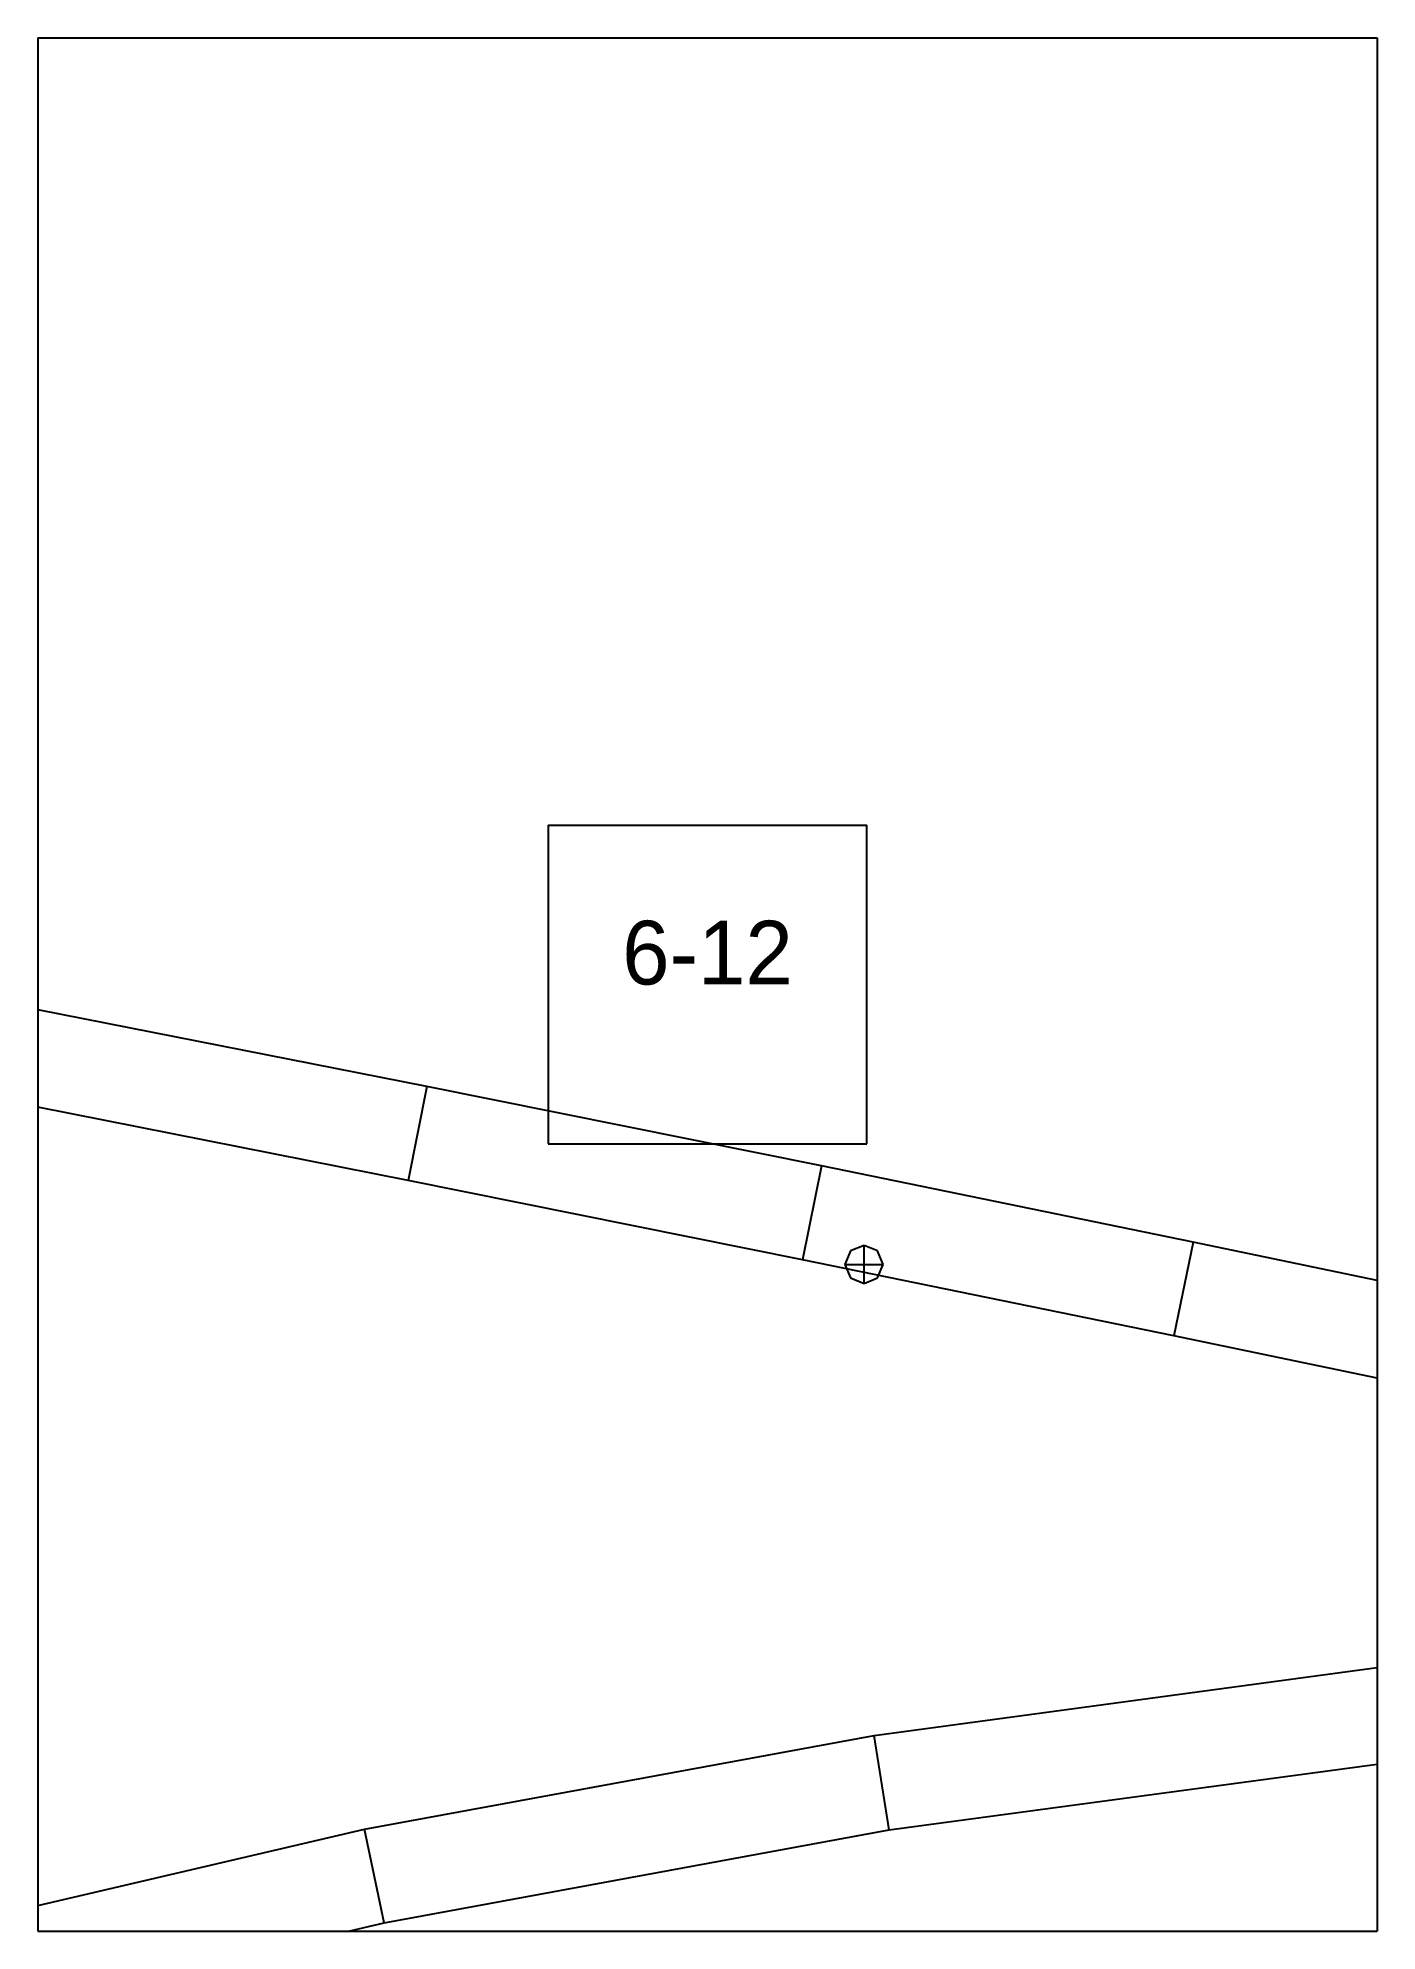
# Paper-space layout 'Plan 6-12' of a CAD drawing. Header units: metres, sheet in millimetres. Extents: x 0 to 210, y 0 to 297.
# The model-space entities are those that its viewports show. They can reach past a viewport. Long polylines and large blocks are cut down to what shows.
import ezdxf
from ezdxf.enums import TextEntityAlignment as Align

# ---------------------------------------------------------------- set-up
doc = ezdxf.new("R2010")
doc.units = ezdxf.units.M
for name, color, linetype in [('default', 7, 'Continuous'), ('TEXTLAYER', 7, 'Continuous'), ('VIEWPORTS', 7, 'Continuous')]:
    doc.layers.add(name, color=color, linetype=linetype)

msp = doc.modelspace()

# ---------------------------------------------------------------- linework, layer by layer
at = {"color": 9}
for p, q in [((2310, -1188), (2310, -1485)), ((2310, -1188), (2310, -1485)), ((2520, -1188), (2520, -1485)), ((2520, -1188), (2520, -1485)), ((2100, -1485), (2310, -1485)), ((2100, -1485), (2310, -1485)), ((2310, -1485), (2520, -1485)), ((2310, -1485), (2310, -1782)), ((2310, -1485), (2520, -1485)), ((2310, -1485), (2310, -1782)), ((2520, -1485), (2730, -1485)), ((2520, -1485), (2520, -1782)), ((2520, -1485), (2730, -1485)), ((2520, -1485), (2520, -1782)), ((2390, -1608.5), (2440, -1608.5)), ((2390, -1608.5), (2390, -1658.5)), ((2440, -1658.5), (2440, -1608.5)), ((2390, -1658.5), (2440, -1658.5)), ((2100, -1782), (2310, -1782)), ((2100, -1782), (2310, -1782)), ((2310, -1782), (2520, -1782)), ((2310, -1782), (2310, -2079)), ((2310, -1782), (2520, -1782)), ((2310, -1782), (2310, -2079)), ((2520, -1782), (2730, -1782)), ((2520, -1782), (2520, -2079)), ((2520, -1782), (2730, -1782)), ((2520, -1782), (2520, -2079))]:
    msp.add_line(p, q, dxfattribs=at)
at = {"layer": 'default', "color": 7, "linetype": 'Continuous'}
for p, q in [((2370.99, -1649.52), (2306.07, -1636.69)), ((2370.99, -1649.52), (2368.06, -1664.23)), ((2432.9, -1661.97), (2370.99, -1649.52)), ((2368.06, -1664.23), (2303.19, -1651.41)), ((2432.9, -1661.97), (2429.91, -1676.67)), ((2491.16, -1673.93), (2432.9, -1661.97)), ((2429.91, -1676.67), (2368.06, -1664.23)), ((2439.55, -1674.42), (2437.42, -1675.3)), ((2441.67, -1675.3), (2439.55, -1674.42)), ((2439.55, -1680.42), (2439.55, -1674.42)), ((2491.16, -1673.93), (2488.13, -1688.62)), ((2545.07, -1685.15), (2491.16, -1673.93)), ((2488.13, -1688.62), (2429.91, -1676.67)), ((2437.42, -1675.3), (2436.55, -1677.42)), ((2436.55, -1677.42), (2437.42, -1679.54)), ((2436.55, -1677.42), (2442.55, -1677.42)), ((2442.55, -1677.42), (2441.67, -1675.3)), ((2441.67, -1679.54), (2442.55, -1677.42)), ((2437.42, -1679.54), (2439.55, -1680.42)), ((2439.55, -1680.42), (2441.67, -1679.54)), ((2541.99, -1699.83), (2488.13, -1688.62)), ((2441.15, -1751.3), (2521.7, -1740.44)), ((2361.22, -1766), (2441.15, -1751.3)), ((2443.51, -1766.12), (2441.15, -1751.3)), ((2443.51, -1766.12), (2523.35, -1755.35)), ((2282.08, -1784.51), (2361.22, -1766)), ((2364.29, -1780.69), (2361.22, -1766)), ((2364.29, -1780.69), (2443.51, -1766.12)), ((2285.85, -1799.03), (2364.29, -1780.69))]:
    msp.add_line(p, q, dxfattribs=at)

# ---------------------------------------------------------------- texts
at = {"layer": 'TEXTLAYER', "color": 1}
msp.add_text('6-12', height=10, dxfattribs=at).set_placement((2415, -1633.5), align=Align.CENTER)

psp = doc.layouts.new('Plan 6-12')

# ---------------------------------------------------------------- viewports
at = {"layer": 'VIEWPORTS'}
psp.add_viewport(center=(105, 148.5), size=(210, 297), view_center_point=(2415, -1633.5), view_height=297, dxfattribs=at)

doc.saveas('drawing.dxf')
